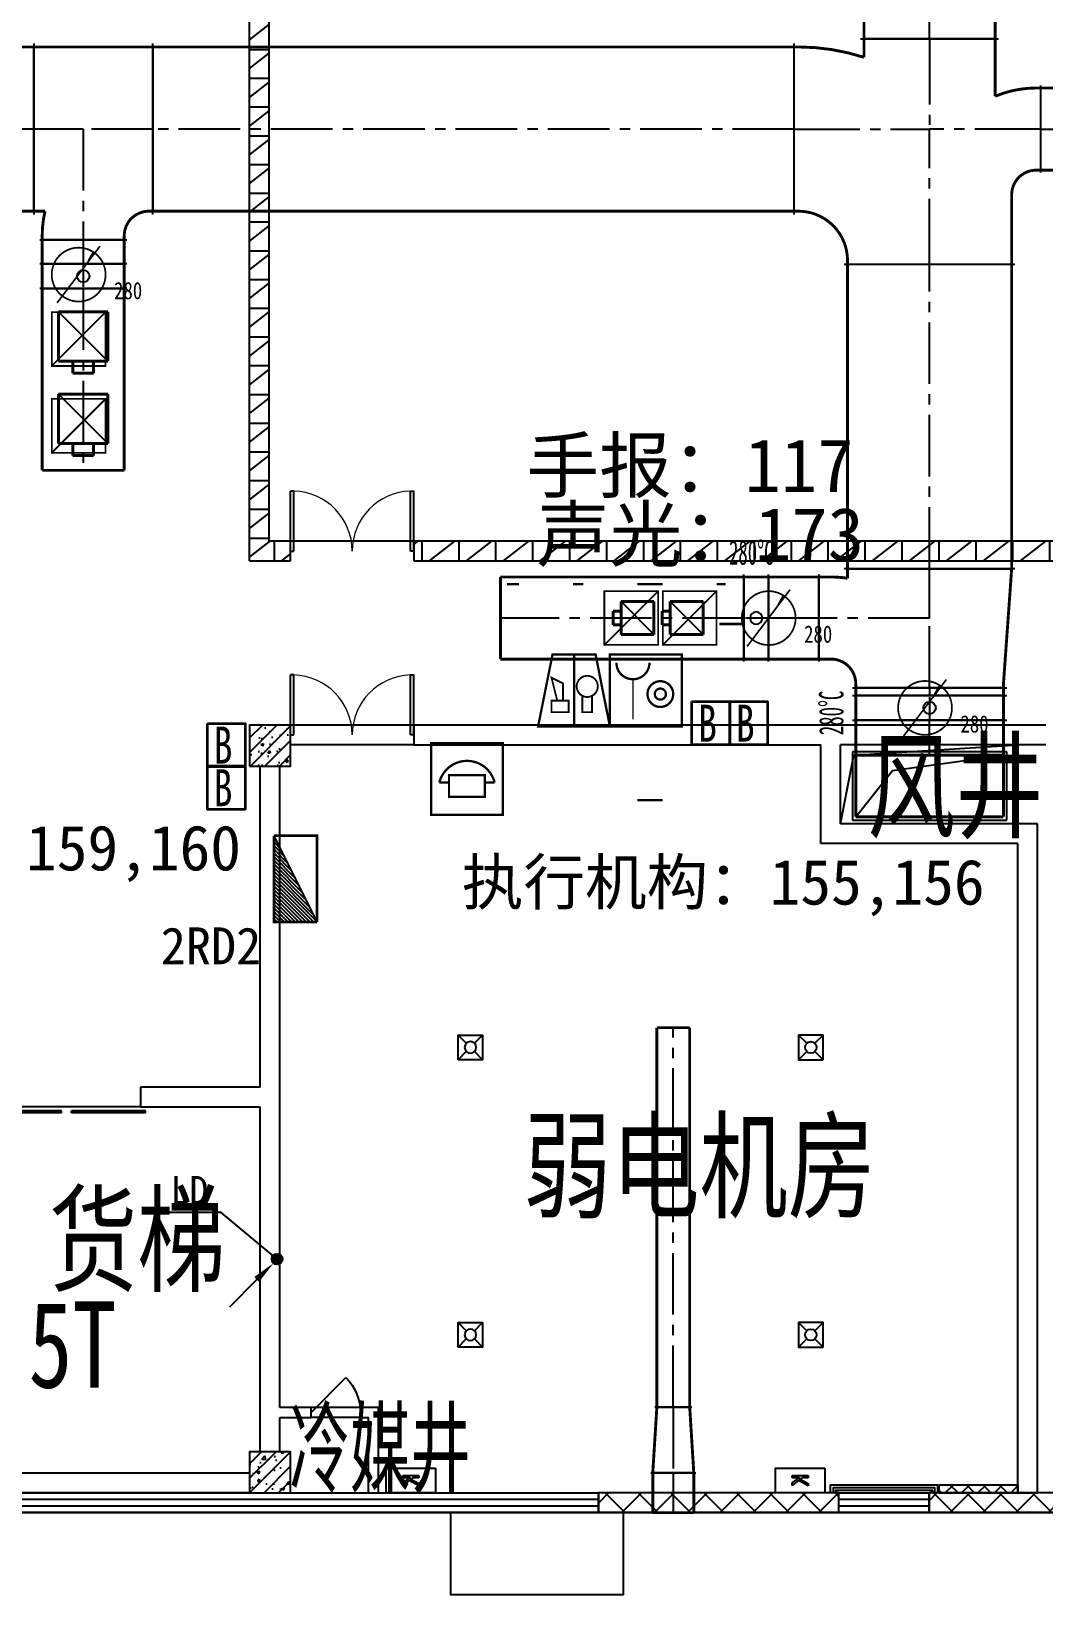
# Model space of a CAD drawing. Header units: millimetres. Extents: x -633009578 to 5705885, y -633235091 to 2571734.
# Drawn here: x 3646209 to 3658547, y 1854760 to 1873800 of the extents above; entities that cross this region are included whole.
import ezdxf

# ---------------------------------------------------------------- set-up
doc = ezdxf.new("R2010")
doc.units = ezdxf.units.MM
doc.header["$LTSCALE"] = 1000
doc.header["$MEASUREMENT"] = 0
doc.linetypes.add('CENTER2', pattern=[1.125, 0.75, -0.125, 0.125, -0.125])
doc.layers.get('0').update_dxf_attribs({"color": 9})
for name, color, linetype in [('000000000000电气', 7, 'Continuous'), ('A-COLUM(柱)', 255, 'Continuous'), ('A-DOOR(门）', 4, 'Continuous'), ('A-F-AREA(计算)', 5, 'Continuous'), ('A-FLOR(看线)', 8, 'Continuous'), ('A-HATH(填充)', 8, 'Continuous'), ('A-LM-QPM(设备)', 8, 'Continuous'), ('A-LM-RAIL(栏杆)', 167, 'Continuous'), ('A-OTHER(其它)', 192, 'Continuous'), ('A-TEXT(房间)', 243, 'Continuous'), ('A-WALL(墙)', 255, 'Continuous'), ('A-WINDOW（窗）', 4, 'Continuous'), ('DUCT-排烟中心线', 5, 'CENTER2'), ('DUCT-排烟法兰', 4, 'Continuous'), ('DUCT-排烟管', 2, 'Continuous'), ('DUCT-排烟管立管', 2, 'Continuous'), ('DUCT-排烟管端线', 4, 'Continuous'), ('DUCT-排烟阀门', 7, 'Continuous'), ('DUCT-排风中心线', 5, 'CENTER2'), ('DUCT-排风法兰', 2, 'Continuous'), ('DUCT-排风管', 31, 'Continuous'), ('DUCT-排风管端线', 2, 'Continuous'), ('DUCT-排风风口', 7, 'Continuous'), ('H-Dev', 4, 'Continuous'), ('hvac-hide', 8, 'Continuous'), ('HVAC-water Dim-SF', 241, 'Continuous'), ('WALL', 9, 'Continuous'), ('电-弱电平面-箭头', 3, 'Continuous'), ('电-强电平面-标注', 3, 'Continuous'), ('电-强电平面-线缆', 3, 'Continuous'), ('设备-消防', 3, 'Continuous'), ('设备-箱柜', 3, 'Continuous')]:
    doc.layers.add(name, color=color, linetype=linetype)
doc.styles.add('_TCH', font='simhei.ttf', dxfattribs={"width": 0.75, "bigfont": 'hztxt.shx'})
doc.styles.add('_THVAC_DIM', font='simhei.ttf', dxfattribs={"width": 0.8, "height": 3.5, "bigfont": 'HZTXT'})
doc.styles.add('ELEC-DIM', font='simhei.ttf')
doc.styles.add('IDQSTYLE', font='simhei.ttf', dxfattribs={"width": 0.707, "bigfont": 'hztxt.shx'})
doc.styles.add('SF', font='simhei.ttf', dxfattribs={"width": 0.75, "bigfont": '@@@hztxt.shx'})
doc.styles.get("Standard").update_dxf_attribs({"font": 'simhei.ttf', "bigfont": 'hztxt.shx'})
doc.styles.add('TXT', font='simhei.ttf', dxfattribs={"width": 0.8, "bigfont": 'hztxt.shx'})
doc.styles.add('宋体', font='simhei.ttf')
pattern_1 = [(0, (1102221.475196039, 677977.5160347573), (0, 350), []), (37.875, (1102621.475196039, 677977.5160347573), (-169.61527734408, 218.0766567528281), []), (90, (1102621.475196039, 677977.5160347573), (-450, 2.755455298081545e-14), [])]
pattern_2 = [(45, (1102421.475196039, 677977.5160347573), (-200.0002033111466, 200.0002033111467), []), (135, (1102421.475196039, 677977.5160347573), (-200.0002033111467, -200.0002033111466), [])]

# ---------------------------------------------------------------- blocks, each defined once
blk = doc.blocks.new('HC001303')
at = {"color": 0, "linetype": 'Continuous'}
blk.add_line((1.147673841419251, 1.538953517481514), (1.735401947549264, 2.599742189978989), dxfattribs=at)
at = {"color": 0, "linetype": 'Continuous', "const_width": 0.2}
blk.add_lwpolyline([(2.673745217742495e-14, -3.125, 0.1989123673796571), (2.209708691207992, -2.209708691207937, 0.1989123673796571), (3.125000000000028, -4.323120637516818e-16, 0.1989123673796568), (2.209708691207993, 2.209708691207993, 0.1989123673796569), (2.841876514387939e-14, 3.125, 0.1989123673796569), (-2.209708691207936, 2.209708691207994, 0.1989123673796568), (-3.124999999999972, 2.10353517373855e-15, 0.1989123673796572), (-2.209708691207937, -2.209708691207936, 0.1989123673796571)], format="xyb", close=True, dxfattribs=at)
blk.add_lwpolyline([(-2.500110713345594, -3.281016827298258), (2.47847216535268, 3.297393019579605)], dxfattribs=at)
at = {"color": 0, "style": 'IDQSTYLE', "width": 0.7}
for tag, p in [('280', (4.109408226946883, -2.854615367737885)), ('PSFHATT', (5.125000010000028, -3.281016827298258))]:
    blk.add_attdef(tag, p, '', height=2, dxfattribs=at)
blk = doc.blocks.new('HC001298')
at = {"color": 0, "linetype": 'Continuous', "const_width": 0.2}
blk.add_lwpolyline([(-3.125, 3.125), (3.125, 3.125), (3.125, -3.125), (-3.125, -3.125)], close=True, dxfattribs=at)
blk.add_lwpolyline([(-3.125, -3.125), (3.125, 3.125)], dxfattribs=at)
at = {"color": 0, "style": 'IDQSTYLE', "width": 0.7}
blk.add_attdef('PSFHATT', (5.125, -3.125), '', height=2.5, dxfattribs=at)
blk = doc.blocks.new('HC001212')
at = {"color": 0, "linetype": 'Continuous', "const_width": 0.2}
blk.add_lwpolyline([(-1.875, 3.125), (1.875, 3.125), (3.125, -3.125), (-3.125, -3.125)], close=True, dxfattribs=at)
at = {"color": 0, "linetype": 'Continuous'}
for points, const_width in [([(0, 3.125), (0, -3.125)], 0.2), ([(-1.459485991813081, -0.8805239327332393), (-1.95948599181308, 1.119476067266761), (-0.9594859918130805, 0.619476067266761), (-0.9594859918130805, -0.8805239327332393)], 0.16), ([(-1.959485991813081, -1.880523932733239), (-1.95948599181308, -0.8805239327332393), (-0.4594859918130805, -0.8805239327332393), (-0.4594859918130805, -1.880523932733239), (-1.959485991813081, -1.880523932733239)], 0.16), ([(0.7290485194275803, -0.380523932733239), (0.7290485194281489, -1.880523932733239), (1.569048519428149, -1.880523932733239), (1.569048519430491, -0.380523932733239)], 0.16)]:
    blk.add_lwpolyline(points, dxfattribs=dict(at, const_width=const_width))
at = {"color": 0, "linetype": 'Continuous', "const_width": 0.16}
blk.add_lwpolyline([(1.799048519428144, -0.2905239327332435, 0.1989123673796631), (2.068287334970649, 0.3594760672667566, 0.1989123673796631), (1.799048519428145, 1.009476067266757, 0.1989123673796404), (1.149048519428189, 1.278714882809276, 0.1989123673796654), (0.4990485194281443, 1.009476067266757, 0.198912367379653), (0.2298097038856248, 0.3594760672667572, 0.1989123673796529), (0.4990485194281444, -0.2905239327332433, 0.1989123673796571), (1.14904851942816, -0.5597627482757622, 0.1989123673796488)], format="xyb", close=True, dxfattribs=at)
at = {"color": 0, "style": 'IDQSTYLE', "width": 0.7}
blk.add_attdef('PSFHATT', (5.125, -3.125), '', height=2.5, dxfattribs=at)
blk = doc.blocks.new('HC001208')
at = {"color": 0, "linetype": 'Continuous', "const_width": 0.2}
blk.add_lwpolyline([(-3.125, 3.125), (3.125, 3.125), (3.125, -3.125), (-3.125, -3.125)], close=True, dxfattribs=at)
blk.add_lwpolyline([(-2.560875308812533, 2.421549273106315, 0.198912367379651), (-2.13910907372117, 1.40331550819771, 0.1989123673796632), (-1.120875308812534, 0.9815492731063138, 0.1989123673796561), (-0.1026415439039181, 1.403315508197666, 0.1989123673796525), (0.3191246911874668, 2.421549273106313)], format="xyb", dxfattribs=at)
at = {"color": 0, "linetype": 'Continuous', "const_width": 0.128}
blk.add_lwpolyline([(-1.120875308812544, 0.9815492731063138), (-1.120875308812535, -2.518826738720627)], dxfattribs=at)
at = {"color": 0, "linetype": 'Continuous', "const_width": 0.2}
for points in [[(2.383210274305692, -0.3093507400644881, 0.9999999999999997), (0.1432102743056918, -0.3093507400644877, 0.9999999999999999)], [(0.7832102743056915, -0.3093507400644884, 0.9999999999999994), (1.743210274305692, -0.3093507400644881, 0.9999999999999994)]]:
    blk.add_lwpolyline(points, format="xyb", close=True, dxfattribs=at)
at = {"color": 0, "style": 'IDQSTYLE', "width": 0.7}
blk.add_attdef('PSFHATT', (5.125, -3.125), '', height=2.5, dxfattribs=at)
blk = doc.blocks.new('*X123')
at = {"color": 0, "linetype": 'Continuous'}
for p, q in [((237.2675791074955, 319.9990725063215), (242.2655414724513, 324.9970348712774)), ((235.1462587639358, 319.9990725063215), (238.0269760554204, 322.8797897978061)), ((235.5705228326477, 319.9990725063215), (238.8755041928442, 323.304053866518)), ((235.9947869013596, 319.9990725063215), (239.7240323302681, 323.7283179352299)), ((236.4190509700716, 319.9990725063215), (240.5725604676919, 324.1525820039419)), ((236.8433150387835, 319.9990725063215), (241.4210886051158, 324.5768460726538)), ((237.6918431762074, 319.9990725063215), (242.2655414724513, 324.5727708025654)), ((238.1161072449193, 319.9990725063215), (242.2655414724513, 324.1485067338535)), ((238.5403713136312, 319.9990725063215), (242.2655414724513, 323.7242426651416)), ((238.9646353823431, 319.9990725063215), (242.2655414724513, 323.2999785964296)), ((239.3888994510551, 319.9990725063215), (242.2655414724513, 322.8757145277177)), ((233.4492024890881, 319.9990725063215), (234.6328635057249, 321.1827335229584)), ((233.8734665578, 319.9990725063215), (235.4813916431488, 321.6069975916703)), ((234.297730626512, 319.9990725063215), (236.3299197805727, 322.0312616603822)), ((234.7219946952239, 319.9990725063215), (237.1784479179965, 322.4555257290941)), ((239.813163519767, 319.9990725063215), (242.2655414724513, 322.4514504590058)), ((240.2374275884789, 319.9990725063215), (242.2655414724513, 322.0271863902939)), ((240.6616916571909, 319.9990725063215), (242.2655414724513, 321.6029223215819)), ((241.0859557259028, 319.9990725063215), (242.2655414724513, 321.17865825287)), ((232.6006743516642, 319.9990725063215), (232.9358072308772, 320.3342053855345)), ((233.0249384203761, 319.9990725063215), (233.7843353683011, 320.7584694542464)), ((241.5102197946147, 319.9990725063215), (242.2655414724513, 320.7543941841581)), ((241.9344838633266, 319.9990725063215), (242.2655414724513, 320.3301301154461))]:
    blk.add_line(p, q, dxfattribs=at)
blk = doc.blocks.new('HC000431')
at = {"color": 0, "linetype": 'Continuous'}
blk.add_line((5, 2.5), (-5, -2.5), dxfattribs=at)
at = {"color": 0, "linetype": 'Continuous', "const_width": 0.3}
for points in [[(5, 2.5), (-5, 2.5), (-5, -2.5)], [(-5, -2.5), (5, -2.5), (5, 2.5)]]:
    blk.add_lwpolyline(points, dxfattribs=at)
at = {"color": 0, "linetype": 'Continuous'}
blk.add_blockref('*X123', (-237.2655414724513, -322.4990725063215), dxfattribs=at)
at = {"color": 0, "style": 'IDQSTYLE', "width": 0.7}
blk.add_attdef('PSFHATT', (7.000000000000028, -2.5), '', height=2.5, dxfattribs=at)
blk = doc.blocks.new('HC001230')
at = {"color": 0, "linetype": 'Continuous', "const_width": 0.2}
blk.add_lwpolyline([(-3.125, 3.125), (3.125, 3.125), (3.125, -3.125), (-3.125, -3.125)], close=True, dxfattribs=at)
for points in [[(-1.749999999999972, 0.8473639094686121, -0.1989123673796602), (1.4210854715202e-14, 1.57223764362152, -0.1989123673796619), (1.750000000000028, 0.8473639094686121, -0.1359723361279837), (2.401072989950848, -0.3027623563785085, -0.1989123673796581)], [(-2.401072989951189, -0.3027623563785085, -0.1359723361280036), (-1.749999999999972, 0.8473639094686121, -0.1989123673796602)]]:
    blk.add_lwpolyline(points, format="xyb", dxfattribs=at)
for points in [[(-1.5625, 0.32223764362152), (1.5625, 0.32223764362152), (1.5625, -1.55276235637848), (-1.5625, -1.55276235637848), (-1.5625, 0.32223764362152)], [(-2.40107298995126, -0.3027623563785085), (-1.5625, -0.30276235637848)], [(1.5625, -0.30276235637848), (2.401072989950791, -0.3027623563785085)]]:
    blk.add_lwpolyline(points, dxfattribs=at)
at = {"color": 0, "style": 'IDQSTYLE', "width": 0.7}
blk.add_attdef('PSFHATT', (5.125, -3.125), '', height=2.5, dxfattribs=at)
blk = doc.blocks.new('*X126')
at = {"color": 0, "linetype": 'Continuous'}
for p, q in [((192.590110055903, 446.7242872143482), (193.9264208598343, 448.0605980182795)), ((192.6512440212146, 447.2096852483717), (193.4410228258108, 447.9994640529679)), ((192.666080612941, 446.3759937026742), (194.2747143715083, 447.9846274612416)), ((192.8122309321682, 446.0978799531896), (194.552828120993, 447.8384771420143)), ((193.0126674313866, 445.874052383696), (194.7766556904866, 447.6380406427959)), ((193.2651240367983, 445.7022449203958), (194.9484631537868, 447.3855840373842)), ((193.5780466605768, 445.5909034754624), (195.0598045987202, 447.0726614136058)), ((193.9838870800477, 445.5724798262212), (195.0782282479613, 446.6668209941349))]:
    blk.add_line(p, q, dxfattribs=at)
blk = doc.blocks.new('HC001447')
at = {"color": 0, "linetype": 'Continuous'}
blk.add_line((-5.469508829517324, -5.531426259851287), (-2.364015929042509, -2.356448738054951), dxfattribs=at)
blk.add_lwpolyline([(-2.364015929042509, -2.356448738054951, 0.8, 0, 0), (-0.4121164681388194, -0.4698776614111466, 0, 0, 0)], format="xyseb", dxfattribs=at)
blk.add_circle((0, 0), 0.625, dxfattribs=at)
at = {"color": 0, "linetype": 'Continuous', "xscale": 0.5, "yscale": 0.5, "zscale": 0.5}
blk.add_blockref('*X126', (-96.91845018383214, -223.4069038532592), dxfattribs=at)
at = {"color": 0, "style": 'IDQSTYLE', "width": 0.7}
blk.add_attdef('PSFHATT', (2.62500001, -5.531426259851287), '', height=2.5, dxfattribs=at)
blk = doc.blocks.new('VdFDAFDFfasdgfswgre')
at = {"layer": 'A-LM-QPM(设备)'}
for p, q in [((-18.82899837940931, -406.182118716184), (32.44091908354312, -219.865729555022)), ((26.97990751266479, -333.232229411602), (5.094279481098056, -412.765245873481)), ((49.2817729152739, -324.0305588338524), (26.97990751266479, -333.232229411602)), ((26.97990751266479, -333.232229411602), (49.2817729152739, -324.0305588338524)), ((67.04131023027003, -429.8116214922629), (26.97990751266479, -333.232229411602)), ((32.44091908354312, -219.865729555022), (56.36419694311917, -226.448856712319)), ((56.36419694311917, -226.448856712319), (37.18157476373017, -296.1590703437105)), ((37.18157476373017, -296.1590703437105), (49.2817729152739, -324.0305588338524)), ((49.2817729152739, -324.0305588338524), (125.9159782715142, -245.5878820237704)), ((153.1663345098495, -253.0865434217267), (58.93851659074426, -349.0140868732706)), ((58.93851659074426, -349.0140868732706), (97.61874484550208, -438.2258171304129)), ((125.9159782715142, -245.5878820237704), (153.1663345098495, -253.0865434217267)), ((5.094279481098056, -412.765245873481), (-18.82899837940931, -406.182118716184)), ((97.61874484550208, -438.2258171304129), (67.04131023027003, -429.8116214922629))]:
    blk.add_line(p, q, dxfattribs=at)
blk.add_lwpolyline([(0, 0), (289.248551459983, -79.59444376500323), (130.0596639309078, -658.0915466849692), (-159.1888875309378, -578.4971029208973)], close=True, dxfattribs=at)
blk = doc.blocks.new('$DorLib2D$00000114')
at = {"color": 0}
blk.add_line((0.4999999999999964, 3.552713678800501e-15), (-0.2071067811864751, 0.7071067811864857), dxfattribs=at)
blk.add_arc((0.5000000000013856, -1.154631945610163e-12), 1.000000000001696, 135, 180, dxfattribs=at)
blk = doc.blocks.new('$DorLib2D$00000002')
for p, q in [((-0.5, -5.684341886080802e-17), (-0.5000000000000007, 0.4875)), ((-0.4750000000000007, 0.4875), (-0.5000000000000007, 0.4875)), ((-0.475, -2.842170943040401e-17), (-0.4750000000000007, 0.4875)), ((0.475, -2.842170943040401e-17), (0.4750000000000007, 0.4875)), ((0.4750000000000007, 0.4875), (0.5000000000000007, 0.4875)), ((0.5, -5.684341886080802e-17), (0.5000000000000007, 0.4875)), ((-0.5, -5.684341886080802e-17), (-0.475, -2.842170943040401e-17)), ((0.5, -5.684341886080802e-17), (0.475, -2.842170943040401e-17))]:
    blk.add_line(p, q)
at = {"lineweight": 13}
for centre, start, end in [((-0.4875, -4.263256414560601e-17), 0, 88.53071641864632), ((0.4875, -4.263256414560601e-17), 91.4692835813537, 180)]:
    blk.add_arc(centre, 0.4875, start, end, dxfattribs=at)
blk = doc.blocks.new('$DORLIB2D$00000127')
at = {"color": 0}
for points in [[(-0.5333333333328483, 0.7948983154366971), (-0.5333333333328483, 0.690405644187237)], [(-0.03333333333284827, 0.7948983154366971), (-0.5333333333328483, 0.7948983154366971)], [(-0.03333333333284827, 0.7948983154366971), (-0.03333333333284827, 0.690405644187237)], [(0.5333333333328483, 0.7948983154366971), (0.03333333333284827, 0.7948983154366971)], [(0.03333333333284827, 0.7948983154366971), (0.03333333333284827, 0.690405644187237)], [(0.5333333333328483, 0.7948983154366971), (0.5333333333328483, 0.690405644187237)], [(-0.03333333333284827, 0.690405644187237), (-0.5333333333328483, 0.690405644187237)], [(0.5333333333328483, 0.690405644187237), (0.03333333333284827, 0.690405644187237)], [(0.5, 0.4999999999999858), (-0.5, 0.4999999999999858)]]:
    blk.add_lwpolyline(points, dxfattribs=at)
blk = doc.blocks.new('$TCHSYS$WIN2D')
for p, q in [((-0.5, 0.5), (0.5, 0.5)), ((-0.5, 0.5), (-0.4999999999999999, -0.5)), ((0.5, 0.5), (0.4999999999999998, -0.5)), ((0.5, 0.1666666666666666), (-0.5, 0.1666666666666666)), ((0.5, -0.1666666666666667), (-0.5, -0.1666666666666667)), ((-0.4999999999999999, -0.5), (0.5, -0.5))]:
    blk.add_line(p, q)
blk = doc.blocks.new('_FZH')
h = blk.add_hatch()
h.set_pattern_fill('钢筋混凝土', color=256, scale=0.1, style=0)
h.set_pattern_definition([(45, (0, 0), (-0.1767766952966369, 0.1767766952966369), []), (50, (0, 0), (0.7172601826007535, -0.06275213498259512), [0.07500000000000001, -0.8250000000000001]), (355, (0, 0), (-0.138751333613, 0.7521921337000119), [0.06, -0.66]), (100.4514, (0.05977168000000001, -0.00522934), (0.5785093817140216, 0.6894395420609536), [0.06374019, -0.701142112]), (46.1842, (0, 0.2), (1.067241048625645, -0.1655190143290181), [0.1125, -1.2375]), (96.6356, (0.088936745, 0.186206693), (0.9346627055487033, 0.9741178709004418), [0.095610288, -1.051713]), (351.1842, (0, 0.2), (0.9346619451336272, 0.9741186009253247), [0.09000000000000001, -0.9900000000000001]), (21, (0.1, 0.15), (0.5969070521184617, -0.4026188906653388), [0.07500000000000001, -0.8250000000000001]), (326, (0.1, 0.15), (0.2433153319215824, 0.7251500450468529), [0.06, -0.66]), (71.4514, (0.149742233, 0.116448394), (0.84022262858149, 0.3225304967099524), [0.06374019, -0.701142112]), (37.50000000000001, (0, 0), (0.01215985531729062, 0.3328938538313115), [0, -0.652, 0, -0.67, 0, -0.6625000000000001]), (7.499999999999999, (0, 0), (0.2630695374421486, 0.3944117118823603), [0, -0.382, 0, -0.637, 0, -0.2525]), (-32.5, (-0.223, 0), (0.533822436172409, -0.02255487173437976), [0, -0.25, 0, -0.78, 0, -1.035]), (-42.5, (-0.323, 0), (0.5831861693423862, 0.1001049823323177), [0, -0.325, 0, -0.518, 0, -0.735])])
h.paths.add_polyline_path([(-0.5, -0.5), (0.5, -0.5), (0.5, 0.5), (-0.5, 0.5)])
blk.add_lwpolyline([(-0.5, -0.5), (0.5, -0.5), (0.5, 0.5), (-0.5, 0.5)], close=True)
blk = doc.blocks.new('bld')
for p, q in [((-149.9999999998836, 150), (-49.7184455517563, 49.71844555204734)), ((150, 150), (49.71844555233838, 49.71844555204734)), ((-49.7184455517563, -49.71844555204734), (-149.9999999998836, -150.0000000009313)), ((49.71844555233838, -49.71844555204734), (150, -150.0000000009313))]:
    blk.add_line(p, q)
blk.add_lwpolyline([(150, 150), (-149.9999999998836, 150), (-149.9999999998836, -150.0000000009313), (150, -150.0000000009313)], close=True)
blk.add_circle((0, 0), 70.3125)
blk = doc.blocks.new('00000594Cent')
at = {"lineweight": -2}
blk.add_line((-218.75, 1.4210854715202e-14), (218.75, 1.4210854715202e-14), dxfattribs=at)
at = {"color": 0, "linetype": 'ByBlock', "lineweight": -2}
blk.add_circle((0, 1.4210854715202e-14), 125, dxfattribs=at)
blk = doc.blocks.new('00000594Body')
at = {"color": 0, "linetype": 'ByBlock', "lineweight": -2}
for p, q in [((-250, -500), (-249.9999999999964, 500)), ((250, 500), (-250, 500)), ((250, -500), (250.0000000000036, 500)), ((-250, -500), (250, -500))]:
    blk.add_line(p, q, dxfattribs=at)
blk = doc.blocks.new('$风口$00000116')
blk.add_line((-100, 100), (100, -100))
at = {"lineweight": 40}
for p, q in [((100, 100), (-100, 100)), ((-100, 100), (-100, -100)), ((100, -100), (100, 100)), ((-100, -100), (100, -100)), ((-41.83000000000175, -100), (-41.83000000000175, -148.9999999999982)), ((41.83000000000175, -148.9999999999982), (41.83000000000175, -100)), ((-41.83000000000175, -148.9999999999982), (41.83000000000175, -148.9999999999982))]:
    blk.add_line(p, q, dxfattribs=at)

msp = doc.modelspace()

# ---------------------------------------------------------------- hatches: boundary and pattern name
at = {"layer": 'A-HATH(填充)'}
h = msp.add_hatch(dxfattribs=at)
h.set_pattern_fill('空心砖', color=256, scale=100, style=0)
h.set_pattern_definition(pattern_1)
h.paths.add_polyline_path([(3649109.994031752, 1874549.596922424), (3648869.994031749, 1874549.596922424), (3648869.994031748, 1867349.596922422), (3649109.994031752, 1867589.596922423)])
h = msp.add_hatch(dxfattribs=at)
h.set_pattern_fill('空心砖', color=256, scale=100, style=0)
h.set_pattern_definition(pattern_1)
h.paths.add_polyline_path([(3648869.994031748, 1867349.596922422), (3649369.994031997, 1867349.59692243), (3649369.994031996, 1867589.596922428), (3649109.994031752, 1867589.596922423)])
h = msp.add_hatch(dxfattribs=at)
h.set_pattern_fill('空心砖', color=256, scale=100, style=0)
h.set_pattern_definition(pattern_1)
h.paths.add_polyline_path([(3658909.994031489, 1867589.596922429), (3650869.994031996, 1867589.596922428), (3650869.994031997, 1867349.59692243), (3658909.994031488, 1867349.596922431)])
h = msp.add_hatch(dxfattribs=at)
h.set_pattern_fill('多孔材料', color=256, scale=50, style=0)
h.set_pattern_definition([(45, (1102321.475196039, 677977.5160347573), (-100.0001016555733, 100.0001016555733), []), (135, (1102321.475196039, 677977.5160347573), (-100.0001016555733, -100.0001016555733), [])])
h.paths.add_polyline_path([(3657269.994031718, 1855999.596922424), (3658229.994031745, 1855999.596922424), (3658229.994031745, 1856099.596922424), (3657269.994031718, 1856099.596922424)])
h = msp.add_hatch(dxfattribs=at)
h.set_pattern_fill('多孔材料', color=256, scale=100, style=0)
h.set_pattern_definition(pattern_2)
h.paths.add_polyline_path([(3653119.983619399, 1855759.596922425), (3656049.994032506, 1855759.596922424), (3656049.994032506, 1855999.596922422), (3653119.983619399, 1855999.596922422)])
h = msp.add_hatch(dxfattribs=at)
h.set_pattern_fill('多孔材料', color=256, scale=100, style=0)
h.set_pattern_definition(pattern_2)
h.paths.add_polyline_path([(3657149.994032506, 1855759.596922424), (3659429.994031488, 1855759.596922424), (3659429.994031488, 1855999.596922422), (3657149.994032506, 1855999.596922422)])

# ---------------------------------------------------------------- linework, layer by layer
at = {"layer": '000000000000电气', "color": 1, "lineweight": 35}
for points in [[(3654259.437525776, 1865637.939429296), (3654719.775551571, 1865637.939429296), (3654719.775551571, 1865109.596922419), (3654259.437525776, 1865109.596922419)], [(3654719.775551571, 1865637.939429296), (3655180.113577365, 1865637.939429296), (3655180.113577365, 1865109.596922419), (3654719.775551571, 1865109.596922419)], [(3648356.903416331, 1865370.997602214), (3648817.241442125, 1865370.997602214), (3648817.241442125, 1864842.655095336), (3648356.903416331, 1864842.655095336)], [(3648356.903416331, 1864852.461527572), (3648817.241442125, 1864852.461527572), (3648817.241442125, 1864324.119020694), (3648356.903416331, 1864324.119020694)]]:
    msp.add_lwpolyline(points, close=True, dxfattribs=at)
at = {"layer": 'A-DOOR(门）'}
for p, q in [((3650869.994031966, 1867589.596922424), (3649369.994031966, 1867589.596922424)), ((3650869.99403175, 1865349.596922429), (3649369.99403175, 1865349.596922429)), ((3650869.99403175, 1865109.596922429), (3649369.99403175, 1865109.596922429)), ((3650220.004431904, 1857039.596927172), (3649620.004431904, 1857039.596927164)), ((3650220.004431906, 1856919.596927172), (3649620.004431906, 1856919.596927164))]:
    msp.add_line(p, q, dxfattribs=at)
at = {"layer": 'A-F-AREA(计算)'}
msp.add_lwpolyline([(3534479.971570265, 1991839.59697076), (3668759.971570265, 1991839.59697076), (3668759.971570265, 1855759.59697076), (3534479.971570265, 1855759.59697076)], close=True, dxfattribs=at)
at = {"layer": 'A-FLOR(看线)'}
for points in [[(3655949.994028074, 1855999.596922436), (3655949.994028074, 1856099.596922436), (3657249.994028112, 1856099.596922436), (3657249.994028112, 1855999.596922455)], [(3653419.994031345, 1855759.596922439), (3653419.994525427, 1854759.59692245), (3651319.993537085, 1854759.596922439), (3651319.994031167, 1855759.596922439)]]:
    msp.add_lwpolyline(points, dxfattribs=at)
at = {"layer": 'A-LM-RAIL(栏杆)'}
for points in [[(3655984.994028074, 1855999.596922436), (3655984.994028074, 1856064.596922436), (3657214.994028112, 1856064.596922436), (3657214.994028112, 1855999.596922455)], [(3656014.994028074, 1855999.596922436), (3656014.994028074, 1856034.596922436), (3657184.994028112, 1856034.596922436), (3657184.994028112, 1855999.596922455)]]:
    msp.add_lwpolyline(points, dxfattribs=at)
at = {"layer": 'A-OTHER(其它)'}
msp.add_lwpolyline([(3656069.994031855, 1864149.596922297), (3656233.78943428, 1864984.897230048), (3658229.994031859, 1865109.5969225)], dxfattribs=at)
at = {"layer": 'A-WALL(墙)'}
for p, q in [((3648869.994031748, 1867349.596922422), (3648869.994031754, 1874549.596922453)), ((3649109.994031752, 1867589.596922423), (3649109.994031699, 1874549.596922453)), ((3649369.994031996, 1867589.596922428), (3649109.994031752, 1867589.596922423)), ((3649369.994031997, 1867349.59692243), (3649369.994031996, 1867589.596922428)), ((3658909.994031489, 1867589.596922429), (3650869.994031996, 1867589.596922428)), ((3650869.994031996, 1867589.596922428), (3650869.994031997, 1867349.59692243)), ((3648869.994031748, 1867349.596922422), (3649369.994031997, 1867349.59692243)), ((3650869.994031997, 1867349.59692243), (3658909.994031488, 1867349.596922431)), ((3655949.994031745, 1865349.596922429), (3650869.994031488, 1865349.596922426)), ((3650869.994031488, 1865349.596922426), (3650869.994031488, 1865109.596922405)), ((3658569.994031765, 1865349.596922429), (3655949.994031745, 1865349.596922429)), ((3650869.994031488, 1865109.596922405), (3655829.994031878, 1865109.596922425)), ((3655829.994031878, 1863909.596922385), (3655829.994031878, 1865109.596922425)), ((3656069.994031879, 1864149.596922385), (3656069.994031879, 1865109.596922358)), ((3658569.994031765, 1865109.596922429), (3656069.994031879, 1865109.596922358)), ((3648999.99403172, 1860939.596928117), (3648999.994031763, 1864849.596922453)), ((3649239.994031749, 1860819.596928148), (3649239.994031874, 1864849.596922453)), ((3658469.994031727, 1864149.596922385), (3656069.994031879, 1864149.596922385)), ((3658469.994031745, 1855999.596922424), (3658469.994031727, 1864149.596922385)), ((3658229.994031727, 1863909.596922385), (3655829.994031878, 1863909.596922385)), ((3658229.994031745, 1855999.596922424), (3658229.994031727, 1863909.596922385)), ((3648999.99403172, 1860939.596928117), (3647539.994031644, 1860939.596928107)), ((3647539.994031644, 1860939.596928107), (3647539.994031643, 1860699.596928099)), ((3649239.994031662, 1857039.596927278), (3649239.994031749, 1860819.596928148)), ((3647539.994031643, 1860699.596928099), (3648999.994031724, 1860699.596928116)), ((3648999.994031749, 1856919.596927158), (3648999.994031724, 1860699.596928116)), ((3649620.004432141, 1857039.596927317), (3649239.994031662, 1857039.596927278)), ((3649620.004432143, 1856919.596927604), (3649620.004432141, 1857039.596927317)), ((3650440.004431744, 1857039.596927293), (3650220.004432141, 1857039.596927325)), ((3650220.004432141, 1857039.596927325), (3650220.004432143, 1856919.596927612)), ((3650440.004431819, 1855999.596922413), (3650440.004431744, 1857039.596927293)), ((3648999.994032246, 1856499.596922453), (3648999.994031749, 1856919.596927158)), ((3649239.99403207, 1856919.596927277), (3649620.004432143, 1856919.596927604)), ((3649239.994031743, 1856499.596922453), (3649239.99403207, 1856919.596927277)), ((3650220.004432143, 1856919.596927612), (3650320.004431821, 1856919.596927291)), ((3650320.004431819, 1855999.596922424), (3650320.004431821, 1856919.596927291)), ((3648869.994031977, 1856239.596922566), (3644639.994031671, 1856239.596922425)), ((3657269.994031718, 1856099.596922424), (3658229.994031745, 1856099.596922424)), ((3657269.994031718, 1856099.596922424), (3657269.994031718, 1855999.596922424)), ((3658229.994031745, 1856099.596922424), (3658229.994031745, 1855999.596922424)), ((3648869.994031976, 1855999.596922524), (3644519.994031757, 1855999.596922398)), ((3650320.004431819, 1855999.596922424), (3650440.004431819, 1855999.596922413)), ((3657269.994031718, 1855999.596922424), (3658229.994031745, 1855999.596922424)), ((3658229.994031745, 1855999.596922424), (3658469.994031745, 1855999.596922424))]:
    msp.add_line(p, q, dxfattribs=at)
at = {"layer": 'DUCT-排烟中心线', "color": 8}
for p, q in [((3657155.57807605, 1873708.866781539), (3657155.57807605, 1876469.569935513)), ((3657155.57807605, 1873708.666781539), (3657155.57807605, 1873658.666781539)), ((3657155.57807605, 1873658.666781539), (3657155.57807605, 1872608.666781539)), ((3646242.404342259, 1872608.666781539), (3637921.224322371, 1872608.666781539)), ((3646842.604342258, 1872608.666781539), (3646242.604342258, 1872608.666781539)), ((3647692.604342258, 1872608.666781539), (3646842.604342258, 1872608.666781539)), ((3646842.604342258, 1872608.666781539), (3646842.604342258, 1871258.666781539)), ((3655505.37807605, 1872608.666781539), (3647692.804342258, 1872608.666781539)), ((3655505.57807605, 1872608.666781539), (3655555.57807605, 1872608.666781539)), ((3655555.57807605, 1872608.666781539), (3657155.57807605, 1872608.666781539)), ((3657155.57807605, 1871008.666781539), (3657155.57807605, 1872608.666781539)), ((3658455.57807605, 1872608.666781539), (3657155.57807605, 1872608.666781539)), ((3658505.57807605, 1872608.666781539), (3658455.57807605, 1872608.666781539)), ((3658505.778076049, 1872608.666781539), (3659512.589710925, 1872608.666781539)), ((3646842.604342258, 1871258.466781539), (3646842.604342258, 1870968.800058504)), ((3657155.57807605, 1870958.666781539), (3657155.57807605, 1871008.666781539)), ((3657155.57807605, 1867254.078034765), (3657155.57807605, 1870958.466781539)), ((3646842.604342258, 1870668.400058504), (3646842.604342258, 1868452.377902118)), ((3657155.57807605, 1866653.878034765), (3657155.57807605, 1867253.878034765)), ((3654893.357618046, 1866653.878034765), (3651926.413343419, 1866653.878034765)), ((3655805.37807605, 1866653.878034765), (3655193.757618045, 1866653.878034765)), ((3657155.57807605, 1866653.878034765), (3655805.57807605, 1866653.878034765)), ((3657155.57807605, 1865803.878034765), (3657155.57807605, 1866653.878034765)), ((3657155.57807605, 1865803.678034765), (3657155.57807605, 1865709.427514739)), ((3657155.57807605, 1864983.277564565), (3657155.57807605, 1865409.227514739))]:
    msp.add_line(p, q, dxfattribs=at)
at = {"layer": 'DUCT-排烟法兰', "color": 8}
for p, q in [((3646242.504342258, 1873648.666781539), (3646242.504342258, 1871568.666781539)), ((3647692.704342259, 1871568.666781539), (3647692.704342259, 1873648.666781539)), ((3655505.47807605, 1871568.666781539), (3655505.47807605, 1873648.666781539)), ((3656315.57807605, 1873708.766781539), (3657995.57807605, 1873708.766781539)), ((3658505.67807605, 1873138.666781539), (3658505.67807605, 1872078.666781539)), ((3646312.604342258, 1871258.566781539), (3647372.604342258, 1871258.566781539)), ((3647372.604342258, 1870968.700058504), (3646312.604342258, 1870968.700058504)), ((3658195.57807605, 1870958.566781539), (3656115.57807605, 1870958.566781539)), ((3647372.604342258, 1870668.500058504), (3646312.604342258, 1870668.500058504)), ((3658195.57807605, 1867253.978034765), (3656115.57807605, 1867253.978034765)), ((3654893.457618045, 1866123.878034765), (3654893.457618045, 1867183.878034765)), ((3655193.657618045, 1866123.878034765), (3655193.657618045, 1867183.878034765)), ((3655805.47807605, 1867183.878034765), (3655805.47807605, 1866123.878034765)), ((3656215.57807605, 1865803.778034765), (3658095.57807605, 1865803.778034765)), ((3656215.57807605, 1865709.527514739), (3658095.57807605, 1865709.527514739)), ((3656215.57807605, 1865709.527514739), (3658095.57807605, 1865709.527514739)), ((3656215.57807605, 1865409.327514739), (3658095.57807605, 1865409.327514739)), ((3656215.57807605, 1865023.277564565), (3656215.57807605, 1864193.277564565)), ((3656255.57807605, 1865023.277564565), (3656215.57807605, 1865023.277564565)), ((3658095.57807605, 1865023.277564565), (3658055.57807605, 1865023.277564565)), ((3658095.57807605, 1864193.277564565), (3658095.57807605, 1865023.277564565)), ((3656215.57807605, 1864193.277564565), (3658095.57807605, 1864193.277564565))]:
    msp.add_line(p, q, dxfattribs=at)
at = {"layer": 'DUCT-排烟管', "color": 8, "const_width": 35}
for points in [[(3656355.57807605, 1876469.569935513), (3656355.57807605, 1873708.866781539)], [(3657955.57807605, 1873708.866781539), (3657955.57807605, 1876469.569935513)], [(3646242.404342259, 1873608.666781539), (3637921.224322371, 1873608.666781539)], [(3646242.604342258, 1873608.666781539), (3647642.604342258, 1873608.666781539)], [(3647642.604342258, 1873608.666781539), (3647692.604342258, 1873608.666781539)], [(3655505.37807605, 1873608.666781539), (3647692.804342258, 1873608.666781539)], [(3655505.57807605, 1873608.666781539), (3655555.57807605, 1873608.666781539)], [(3656355.57807605, 1873658.666781539), (3656355.57807605, 1873708.666781539)], [(3656355.57807605, 1873482.53015691), (3656355.57807605, 1873658.666781539)], [(3657955.57807605, 1873708.666781539), (3657955.57807605, 1873658.666781539)], [(3657955.57807605, 1873658.666781539), (3657955.57807605, 1873008.666781539)], [(3658455.57807605, 1873108.666781539), (3658505.57807605, 1873108.666781539)], [(3659512.589710925, 1873108.666781539), (3658505.778076049, 1873108.666781539)], [(3658505.57807605, 1872108.666781539), (3658455.57807605, 1872108.666781539)], [(3658505.778076049, 1872108.666781539), (3659512.589710925, 1872108.666781539)], [(3658155.57807605, 1871808.666781539), (3658155.57807605, 1870958.666781539)], [(3637921.224322371, 1871608.666781539), (3646242.404342259, 1871608.666781539)], [(3646377.693278191, 1871608.666781539), (3646242.604342258, 1871608.666781539)], [(3647692.604342258, 1871608.666781539), (3647642.604342258, 1871608.666781539)], [(3647692.804342258, 1871608.666781539), (3655505.37807605, 1871608.666781539)], [(3655555.57807605, 1871608.666781539), (3655505.57807605, 1871608.666781539)], [(3646342.604342258, 1871258.666781539), (3646342.604342258, 1871308.666781539)], [(3646342.604342258, 1871258.466781539), (3646342.604342258, 1870968.800058504)], [(3647342.604342258, 1871308.666781539), (3647342.604342258, 1871258.666781539)], [(3647342.604342258, 1870968.800058504), (3647342.604342258, 1871258.466781539)], [(3646342.604342258, 1870668.600058504), (3646342.604342258, 1870968.600058504)], [(3647342.604342258, 1870968.600058504), (3647342.604342258, 1870668.600058504)], [(3656155.57807605, 1870958.666781539), (3656155.57807605, 1871008.666781539)], [(3656155.57807605, 1870958.466781539), (3656155.57807605, 1867254.078034765)], [(3658155.57807605, 1867254.078034765), (3658155.57807605, 1870958.466781539)], [(3646342.604342258, 1870668.400058504), (3646342.604342258, 1868452.377902118)], [(3647342.604342258, 1868452.377902118), (3647342.604342258, 1870668.400058504)], [(3646342.604342258, 1868452.377902118), (3647342.604342258, 1868452.377902118)], [(3656155.57807605, 1867138.401292632), (3656155.57807605, 1867253.878034765)], [(3658155.57807605, 1867253.878034765), (3658055.57807605, 1865853.878034765)], [(3654893.357618046, 1867153.878034765), (3651926.413343419, 1867153.878034765)], [(3651926.413343419, 1867153.878034765), (3651926.413343419, 1866153.878034765)], [(3654893.557618045, 1867153.878034765), (3655193.557618045, 1867153.878034765)], [(3655805.37807605, 1867153.878034765), (3655193.757618045, 1867153.878034765)], [(3655805.57807605, 1867153.878034765), (3655955.57807605, 1867153.878034765)], [(3651926.413343419, 1866153.878034765), (3654893.357618046, 1866153.878034765)], [(3655193.557618045, 1866153.878034765), (3654893.557618045, 1866153.878034765)], [(3655193.757618045, 1866153.878034765), (3655805.37807605, 1866153.878034765)], [(3655955.57807605, 1866153.878034765), (3655805.57807605, 1866153.878034765)], [(3656255.57807605, 1865803.878034765), (3656255.57807605, 1865853.878034765)], [(3656255.57807605, 1865803.678034765), (3656255.57807605, 1865709.427514739)], [(3658055.57807605, 1865853.878034765), (3658055.57807605, 1865803.878034765)], [(3658055.57807605, 1865709.427514739), (3658055.57807605, 1865803.678034765)], [(3656255.57807605, 1865409.427514739), (3656255.57807605, 1865709.427514739)], [(3658055.57807605, 1865709.427514739), (3658055.57807605, 1865409.427514739)], [(3656255.57807605, 1865409.227514739), (3656255.57807605, 1864983.277564565)], [(3658055.57807605, 1864983.277564565), (3658055.57807605, 1865409.227514739)], [(3656255.57807605, 1864983.277564565), (3658055.57807605, 1864983.277564565)]]:
    msp.add_lwpolyline(points, dxfattribs=at)
for points in [[(3656355.57807605, 1873482.53015691, 0.07835142421445054), (3655555.57807605, 1873608.666781539)], [(3658455.57807605, 1873108.666781539, 0.0990195135929657), (3657955.57807605, 1873008.666781539)], [(3658455.57807605, 1872108.666781539, 0.414213562373095), (3658155.57807605, 1871808.666781539)], [(3646377.693278191, 1871608.666781539, 0.05828290405839127), (3646342.604342258, 1871308.666781539)], [(3647642.604342258, 1871608.666781539, 0.414213562373095), (3647342.604342258, 1871308.666781539)], [(3656155.57807605, 1871008.666781539, 0.4142135623733224), (3655555.57807605, 1871608.666781539)], [(3656155.57807605, 1867138.401292632, 0.03863410410238305), (3655955.57807605, 1867153.878034765)], [(3656255.57807605, 1865853.878034765, 0.4142135623735498), (3655955.57807605, 1866153.878034766)]]:
    msp.add_lwpolyline(points, format="xyb", dxfattribs=at)
at = {"layer": 'DUCT-排烟管立管', "color": 8, "const_width": 35}
for points in [[(3658055.57807605, 1864983.277564565), (3656255.57807605, 1864983.277564565)], [(3656255.57807605, 1864983.277564565), (3656255.57807605, 1864233.277564565)], [(3658055.57807605, 1864233.277564565), (3658055.57807605, 1864983.277564565)], [(3656255.57807605, 1864233.277564565), (3658055.57807605, 1864233.277564565)]]:
    msp.add_lwpolyline(points, dxfattribs=at)
at = {"layer": 'DUCT-排烟管端线', "color": 8}
for p, q in [((3646242.404342259, 1871608.666781539), (3646242.404342259, 1873608.666781539)), ((3646242.604342258, 1871608.666781539), (3646242.604342258, 1873608.666781539)), ((3647692.604342258, 1873608.666781539), (3647692.604342258, 1871608.666781539)), ((3647692.804342258, 1873608.666781539), (3647692.804342258, 1871608.666781539)), ((3655505.37807605, 1871608.666781539), (3655505.37807605, 1873608.666781539)), ((3655505.57807605, 1871608.666781539), (3655505.57807605, 1873608.666781539)), ((3656355.57807605, 1873708.866781539), (3657955.57807605, 1873708.866781539)), ((3657955.57807605, 1873708.666781539), (3656355.57807605, 1873708.666781539)), ((3658505.57807605, 1873108.666781539), (3658505.57807605, 1872108.666781539)), ((3658505.778076049, 1873108.666781539), (3658505.778076049, 1872108.666781539)), ((3647342.604342258, 1871258.666781539), (3646342.604342258, 1871258.666781539)), ((3647342.604342258, 1871258.466781539), (3646342.604342258, 1871258.466781539)), ((3646342.604342258, 1870968.800058504), (3647342.604342258, 1870968.800058504)), ((3647342.604342258, 1870968.600058504), (3646342.604342258, 1870968.600058504)), ((3658155.57807605, 1870958.666781539), (3656155.57807605, 1870958.666781539)), ((3658155.57807605, 1870958.466781539), (3656155.57807605, 1870958.466781539)), ((3647342.604342258, 1870668.600058504), (3646342.604342258, 1870668.600058504)), ((3647342.604342258, 1870668.400058504), (3646342.604342258, 1870668.400058504)), ((3656155.57807605, 1867254.078034765), (3658155.57807605, 1867254.078034765)), ((3656155.57807605, 1867253.878034765), (3658155.57807605, 1867253.878034765)), ((3654893.357618046, 1866153.878034765), (3654893.357618046, 1867153.878034765)), ((3654893.557618045, 1867153.878034765), (3654893.557618045, 1866153.878034765)), ((3655193.557618045, 1867153.878034765), (3655193.557618045, 1866153.878034765)), ((3655193.757618045, 1867153.878034765), (3655193.757618045, 1866153.878034765)), ((3655805.37807605, 1866153.878034765), (3655805.37807605, 1867153.878034765)), ((3655805.57807605, 1866153.878034765), (3655805.57807605, 1867153.878034765)), ((3658055.57807605, 1865803.878034765), (3656255.57807605, 1865803.878034765)), ((3658055.57807605, 1865803.678034765), (3656255.57807605, 1865803.678034765)), ((3658055.57807605, 1865709.427514739), (3656255.57807605, 1865709.427514739)), ((3656255.57807605, 1865709.427514739), (3658055.57807605, 1865709.427514739)), ((3658055.57807605, 1865409.427514739), (3656255.57807605, 1865409.427514739)), ((3658055.57807605, 1865409.227514739), (3656255.57807605, 1865409.227514739)), ((3656705.57807605, 1864795.777564565), (3658055.57807605, 1864983.277564565)), ((3656255.57807605, 1864233.277564565), (3656705.57807605, 1864795.777564565))]:
    msp.add_line(p, q, dxfattribs=at)
at = {"layer": 'DUCT-排风中心线', "color": 8}
for p, q in [((3654032.52803447, 1857045.254963023), (3654032.52803447, 1861664.862199429)), ((3654032.52803447, 1857045.054963022), (3654032.52803447, 1856245.054963022)), ((3654032.52803447, 1856244.854963022), (3654032.52803447, 1855759.596922446))]:
    msp.add_line(p, q, dxfattribs=at)
at = {"layer": 'DUCT-排风法兰', "color": 8}
for p, q in [((3654257.52803447, 1857045.154963023), (3653807.52803447, 1857045.154963023)), ((3653757.52803447, 1856244.954963022), (3654307.52803447, 1856244.954963022))]:
    msp.add_line(p, q, dxfattribs=at)
at = {"layer": 'DUCT-排风管', "color": 8, "const_width": 35}
for points in [[(3654232.52803447, 1861664.862199429), (3653832.52803447, 1861664.862199429)], [(3653832.52803447, 1861664.862199429), (3653832.52803447, 1857045.254963023)], [(3654232.52803447, 1857045.254963023), (3654232.52803447, 1861664.862199429)], [(3653832.52803447, 1857045.054963022), (3653782.52803447, 1856245.054963022)], [(3654232.52803447, 1857045.054963022), (3654282.52803447, 1856245.054963022)], [(3653782.52803447, 1856244.854963022), (3653782.52803447, 1855759.596922446)], [(3654282.52803447, 1855759.596922446), (3654282.52803447, 1856244.854963022)], [(3653782.52803447, 1855759.596922446), (3654282.52803447, 1855759.596922446)]]:
    msp.add_lwpolyline(points, dxfattribs=at)
at = {"layer": 'DUCT-排风管端线', "color": 8}
for p, q in [((3653832.52803447, 1857045.254963023), (3654232.52803447, 1857045.254963023)), ((3654232.52803447, 1857045.054963022), (3653832.52803447, 1857045.054963022)), ((3653782.52803447, 1856245.054963022), (3654282.52803447, 1856245.054963022)), ((3654282.52803447, 1856244.854963022), (3653782.52803447, 1856244.854963022))]:
    msp.add_line(p, q, dxfattribs=at)
at = {"layer": 'hvac-hide', "color": 8}
msp.add_line((3658055.57807605, 1865023.277564565), (3656255.57807605, 1865023.277564565), dxfattribs=at)
at = {"layer": 'WALL'}
for p, q in [((3656049.994032506, 1855999.596922422), (3653119.983619399, 1855999.596922422)), ((3653119.983619399, 1855999.596922422), (3653119.983619399, 1855759.596922425)), ((3656049.994032506, 1855759.596922424), (3656049.994032506, 1855999.596922422)), ((3659429.994031488, 1855999.596922422), (3657149.994032506, 1855999.596922422)), ((3657149.994032506, 1855999.596922422), (3657149.994032506, 1855759.596922424)), ((3653119.983619399, 1855759.596922425), (3656049.994032506, 1855759.596922424)), ((3657149.994032506, 1855759.596922424), (3659429.994031488, 1855759.596922424))]:
    msp.add_line(p, q, dxfattribs=at)
at = {"layer": '电-强电平面-标注'}
for p, q in [((3648524.364260742, 1859414.028794742), (3647770.566792388, 1859414.028794742)), ((3649204.735684611, 1858846.978062359), (3648524.364260742, 1859414.028794742))]:
    msp.add_line(p, q, dxfattribs=at)
at = {"layer": '电-强电平面-线缆', "color": 6, "linetype": 'ByBlock', "const_width": 30}
for points in [[(3652006.853224847, 1867067.379651407), (3652154.335211589, 1867067.379651407)], [(3652810.585211589, 1867067.379651407), (3652936.8102648, 1867067.379651407)], [(3653593.0602648, 1867067.379651407), (3653904.367239263, 1867067.379651407)], [(3654560.617239263, 1867067.379651407), (3654671.987152702, 1867067.379651407)], [(3654594, 1866581.78125), (3654905.306974463, 1866581.78125)], [(3653593.0602648, 1864434.701586383), (3653904.367239263, 1864434.701586383)]]:
    msp.add_lwpolyline(points, dxfattribs=at)

# ---------------------------------------------------------------- block references
at = {"layer": 'A-COLUM(柱)', "xscale": 500, "yscale": 500, "zscale": 500}
for p in [(3649119.994031765, 1865099.596922424), (3649119.994031765, 1856249.596922424)]:
    msp.add_blockref('_FZH', p, dxfattribs=at)
at = {"layer": 'A-DOOR(门）', "extrusion": (0, 0, -1), "xscale": -1500, "yscale": 1500, "zscale": 1500}
for p in [(-3650119.994031966, 1867469.596922424), (-3650119.99403175, 1865229.596922429)]:
    msp.add_blockref('$DorLib2D$00000002', p, dxfattribs=at)
at = {"layer": 'A-DOOR(门）', "xscale": -1800, "yscale": 240, "zscale": 1800, "rotation": 179.9999999994809}
msp.add_blockref('$DORLIB2D$00000127', (3646639.994031562, 1860819.59692817), dxfattribs=at)
at = {"layer": 'A-DOOR(门）', "xscale": -600, "yscale": 600, "zscale": 600}
msp.add_blockref('$DorLib2D$00000114', (3649920.004431905, 1856979.596927168), dxfattribs=at)
at = {"layer": 'A-LM-QPM(设备)', "rotation": 285.3856598443907}
for p in [(3651135.414521281, 1856299.596922424), (3655879.434743601, 1856299.596922424)]:
    msp.add_blockref('VdFDAFDFfasdgfswgre', p, dxfattribs=at)
at = {"layer": 'A-WINDOW（窗）', "yscale": 240, "rotation": 179.9999999999986}
for p, xscale, zscale in [((3642119.9888256, 1855879.596922423), -21999.98958747508, 21999.98958747508), ((3656599.994032559, 1855879.596922423), -1100, 1100)]:
    msp.add_blockref('$TCHSYS$WIN2D', p, dxfattribs=dict(at, xscale=xscale, zscale=zscale))
at = {"layer": 'DUCT-排烟阀门', "color": 8, "xscale": 0.6, "rotation": 270}
msp.add_blockref('00000594Body', (3646842.604342258, 1870818.600058504, 3000), dxfattribs=at)
for name, p, yscale in [('00000594Cent', (3646842.604342258, 1870818.600058504, 3000), 0.6), ('00000594Body', (3657155.57807605, 1865559.427514739, 3000), 1.8), ('00000594Cent', (3657155.57807605, 1865559.427514739, 3000), 0.6)]:
    msp.add_blockref(name, p, dxfattribs=dict(at, yscale=yscale))
at = {"layer": 'DUCT-排烟阀门', "color": 8, "xscale": -0.6}
msp.add_blockref('00000594Body', (3655043.557618045, 1866653.878034765, 3000), dxfattribs=at)
at = {"layer": 'DUCT-排烟阀门', "color": 8, "xscale": -0.6, "yscale": 0.6}
msp.add_blockref('00000594Cent', (3655043.557618045, 1866653.878034765, 3000), dxfattribs=at)
at = {"layer": 'DUCT-排风风口', "color": 8, "xscale": 3, "yscale": 3}
for p in [(3646842.604342258, 1870081.30978466, 2600), (3646842.604342258, 1869081.30978466, 2600)]:
    msp.add_blockref('$风口$00000116', p, dxfattribs=at)
at = {"layer": 'DUCT-排风风口', "color": 8, "xscale": -2, "yscale": 2, "rotation": 270}
for p in [(3653596.255119365, 1866653.878034765, 2600), (3654196.255119365, 1866653.878034765, 2600)]:
    msp.add_blockref('$风口$00000116', p, dxfattribs=at)
at = {"layer": 'H-Dev', "color": 8, "xscale": -1, "rotation": 89.99999999999997}
for p in [(3651559.775728559, 1861424.908917011, -2000), (3651559.775728559, 1857924.908917011, -2000)]:
    msp.add_blockref('bld', p, dxfattribs=at)
at = {"layer": 'H-Dev', "color": 8, "rotation": 270}
for p in [(3655708.57529236, 1861424.908917011, -2000), (3655708.57529236, 1857924.908917011, -2000)]:
    msp.add_blockref('bld', p, dxfattribs=at)
at = {"layer": '电-弱电平面-箭头', "color": 4, "xscale": 105, "yscale": 105, "zscale": 105}
msp.add_blockref('HC001447', (3649204.735684663, 1858846.978062704), dxfattribs=at)
at = {"layer": '设备-消防'}
ref = msp.add_blockref('HC001303', (3646786.95245105, 1870836.5), dxfattribs=dict(at, xscale=105, yscale=105, zscale=105))
ref.add_attrib('280', '280', (3647218.44031488, 1870536.765386387), dxfattribs={"layer": '0', "color": 0, "height": 210, "width": 0.8})
for name, p, xscale, yscale, zscale in [('HC001298', (3646786.95245105, 1870051), 105, 105, 105), ('HC001298', (3646786.95245105, 1868994.5), 105, 105, 105), ('HC001298', (3653520.131484524, 1866654.094795163), 105, 105, 105), ('HC001298', (3654232.492239263, 1866654.094795163), 105, 105, 105), ('HC001212', (3652822.963890539, 1865771), 140, 140, 140), ('HC001208', (3653697.963890539, 1865771), 140, 140, 140), ('HC001230', (3651518.5, 1864694.172288893), 140, 140, 140)]:
    msp.add_blockref(name, p, dxfattribs=dict(at, xscale=xscale, yscale=yscale, zscale=zscale))
ref = msp.add_blockref('HC001303', (3655194.893641815, 1866653.018284671), dxfattribs=dict(at, xscale=105, yscale=105, zscale=105))
ref.add_attrib('280', '280', (3655626.381505644, 1866353.283671058), dxfattribs={"layer": '0', "color": 0, "height": 210, "width": 0.8})
ref = msp.add_blockref('HC001303', (3657099.926184833, 1865559.427514732, 3000), dxfattribs=dict(at, xscale=105, yscale=105, zscale=105))
ref.add_attrib('280', '280', (3657531.414048662, 1865259.692901119, 3000), dxfattribs={"layer": '0', "color": 0, "height": 210, "width": 0.8})
at = {"layer": '设备-箱柜', "xscale": 105, "yscale": 105, "zscale": 105, "rotation": 270}
msp.add_blockref('HC000431', (3649430, 1863477.499999688), dxfattribs=at)

# ---------------------------------------------------------------- texts
at = {"layer": '000000000000电气', "color": 2, "lineweight": 35, "style": '宋体'}
msp.add_text('手报：117', height=650, dxfattribs=at).set_placement((3652241.659633704, 1868186.925400031))
at = {"layer": '000000000000电气', "color": 5, "lineweight": 35, "style": '宋体'}
msp.add_text('声光：173', height=650, dxfattribs=at).set_placement((3652369.598535272, 1867349.596922431))
at = {"layer": '000000000000电气', "color": 20, "lineweight": 35, "true_color": 0xff5500, "style": '宋体'}
for s, p in [('执行机构：159,160', (3642395.0363272, 1863580.408832446)), ('执行机构：155,156', (3651455.811894536, 1863163.86244805))]:
    msp.add_text(s, height=550, dxfattribs=at).set_placement(p)
at = {"layer": 'A-TEXT(房间)'}
for s, height, style, width, p in [('风井', 1050, '_TCH', 0.75, (3656395.989710193, 1864084.979558237)), ('弱电机房', 1050, '_TCH', 0.75, (3652204.492980333, 1859456.330054533)), ('货梯', 1050, '_TCH', 0.75, (3646426.526619193, 1858560.453241374)), ('5T', 1050, '_TCH', 0.75, (3646175.555186336, 1857281.171967907)), ('冷媒井', 900, 'TXT', 0.6, (3649355.108671519, 1856097.375723106))]:
    msp.add_text(s, height=height, dxfattribs=dict(at, style=style, width=width)).set_placement(p)
at = {"layer": 'DUCT-排烟阀门', "color": 8, "style": '_THVAC_DIM', "width": 0.5647058823529412}
msp.add_text('280%%dC', height=297.5, dxfattribs=at).set_placement((3654711.557618045, 1867303.878034765, 3000))
msp.add_text('280%%dC', height=297.5, rotation=90, dxfattribs=at).set_placement((3656105.57807605, 1865227.427514739, 3000))
at = {"layer": 'HVAC-water Dim-SF', "linetype": 'Continuous', "style": 'SF', "width": 0.75}
for p in [(3654334.323189596, 1865148.093582715, 5600), (3654794.661215391, 1865148.093582715, 5600), (3648431.789080151, 1864881.151755633, 5600), (3648431.789080151, 1864362.615680991, 5600)]:
    msp.add_text('B', height=450, dxfattribs=at).set_placement(p)
at = {"layer": '电-强电平面-标注', "style": 'ELEC-DIM'}
for s, height, p in [('2RD2', 450, (3647787, 1862436.351525742)), ('LD', 339.8734177215189, (3647905.37691897, 1859519.315293062))]:
    msp.add_text(s, height=height, dxfattribs=at).set_placement(p)

doc.saveas('drawing.dxf')
